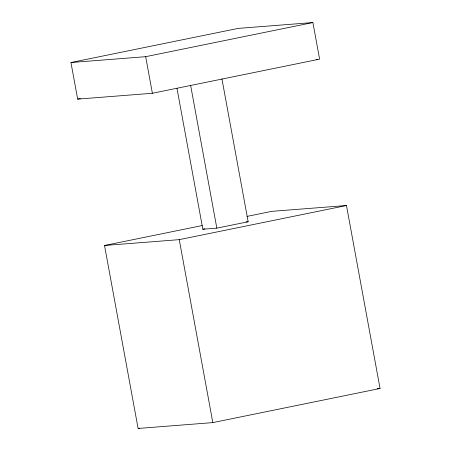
<?xml version="1.0" encoding="UTF-8"?>
<svg xmlns="http://www.w3.org/2000/svg" width="451" height="451" viewBox="0 0 451 451"><rect width="100%" height="100%" fill="white"/><g stroke="black" fill="none" stroke-linecap="round" stroke-linejoin="round"><path stroke-width="0.68" d="M70.948 62.526L238.173 28.396L312.893 22.55L319.607 59.143L152.387 93.272L77.662 99.119L70.948 62.526L145.667 56.679L312.893 22.55M77.662 99.119L80.419 98.555M246.979 216.412L271.75 211.356L346.475 205.515L380.052 388.474L212.827 422.604L138.107 428.45L104.525 245.485L202.245 225.545M176.989 88.396L202.837 229.243L204.878 228.826M202.837 229.243L216.835 228.15L248.163 221.757L221.931 78.835M104.525 245.485L179.25 239.644L346.475 205.515M138.107 428.45L139.483 428.168M316.117 59.414L317.515 59.306M246.066 221.92L248.163 221.757M377.262 388.694L380.052 388.474M190.604 85.233L216.835 228.15M145.667 56.679L152.387 93.272M179.25 239.644L212.827 422.604"/></g></svg>
